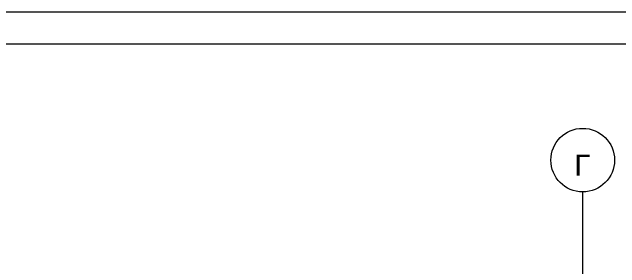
# Model space of a CAD drawing. Header units: centimetres. Extents: x 0 to 25250, y 0 to 2250.
# Drawn here: x 18786.9 to 19073.3, y 2129.3 to 2250 of the extents above; entities that cross this region are included whole.
import ezdxf

# ---------------------------------------------------------------- set-up
doc = ezdxf.new("R2010")
doc.units = ezdxf.units.CM
for name, color, linetype, lineweight in [('G-ANNO-TTLB', 7, 'Continuous', 9), ('S-GRID', 7, 'Continuous', 9), ('S-GRID-IDEN', 7, 'Continuous', 9)]:
    doc.layers.add(name, color=color, linetype=linetype, lineweight=lineweight)
doc.styles.add('23-View-1$0$Arial', font='arial.ttf', dxfattribs={"height": 10})

# ---------------------------------------------------------------- blocks, each defined once
blk = doc.blocks.new('TEC_ОФИЦИАЛНА РАМКА - TEC_ОФИЦИАЛНА РАМКА-2548458-СГРАДА ТИП III - ВЕРТИКАЛНИ РАЗРЕЗИ Б-Б_ В-В')
at = {"layer": 'G-ANNO-TTLB'}
for p, q in [((41.6208, 40.5538), (-13.3792, 40.5538)), ((-11.1292, 40.2538), (41.3208, 40.2538))]:
    blk.add_line(p, q, dxfattribs=at)
blk = doc.blocks.new('Grid - TEC_GRID_CIRCLE-145857-Б-Б')
at = {"layer": 'S-GRID-IDEN'}
blk.add_circle((-234.09, 789.77), 15, dxfattribs=at)

msp = doc.modelspace()

# ---------------------------------------------------------------- block references
at = {"layer": 'G-ANNO-TTLB', "xscale": 50, "yscale": 50, "zscale": 50}
msp.add_blockref('TEC_ОФИЦИАЛНА РАМКА - TEC_ОФИЦИАЛНА РАМКА-2548458-СГРАДА ТИП III - ВЕРТИКАЛНИ РАЗРЕЗИ Б-Б_ В-В', (18618.96, 222.31), dxfattribs=at)

# ---------------------------------------------------------------- next in the draw order: linework, layer by layer
at = {"layer": 'S-GRID', "color": 1, "lineweight": 18, "true_color": 0xff0000}
msp.add_line((19055.82, 2040.16), (19055.82, 2165.16), dxfattribs=at)

# ---------------------------------------------------------------- next in the draw order: block references
at = {"layer": 'S-GRID-IDEN'}
msp.add_blockref('Grid - TEC_GRID_CIRCLE-145857-Б-Б', (19289.91, 1390.39), dxfattribs=at)

# ---------------------------------------------------------------- next in the draw order: texts
at = {"layer": 'S-GRID-IDEN', "insert": (19055.64, 2177.78), "char_height": 10, "width": 7.95, "attachment_point": 5, "line_spacing_factor": 0.936439, "style": '23-View-1$0$Arial'}
msp.add_mtext('\\pt50,100,150,200,250,300,350,400,450,500,550,600,650,700,750,800,850,900,950,1000,1050,1100,1150,1200,1250,1300,1350,1400,1450,1500,1550,1600;{\\fArial|b0|i0|c204|p34;Г}', dxfattribs=at)

doc.saveas('drawing.dxf')
